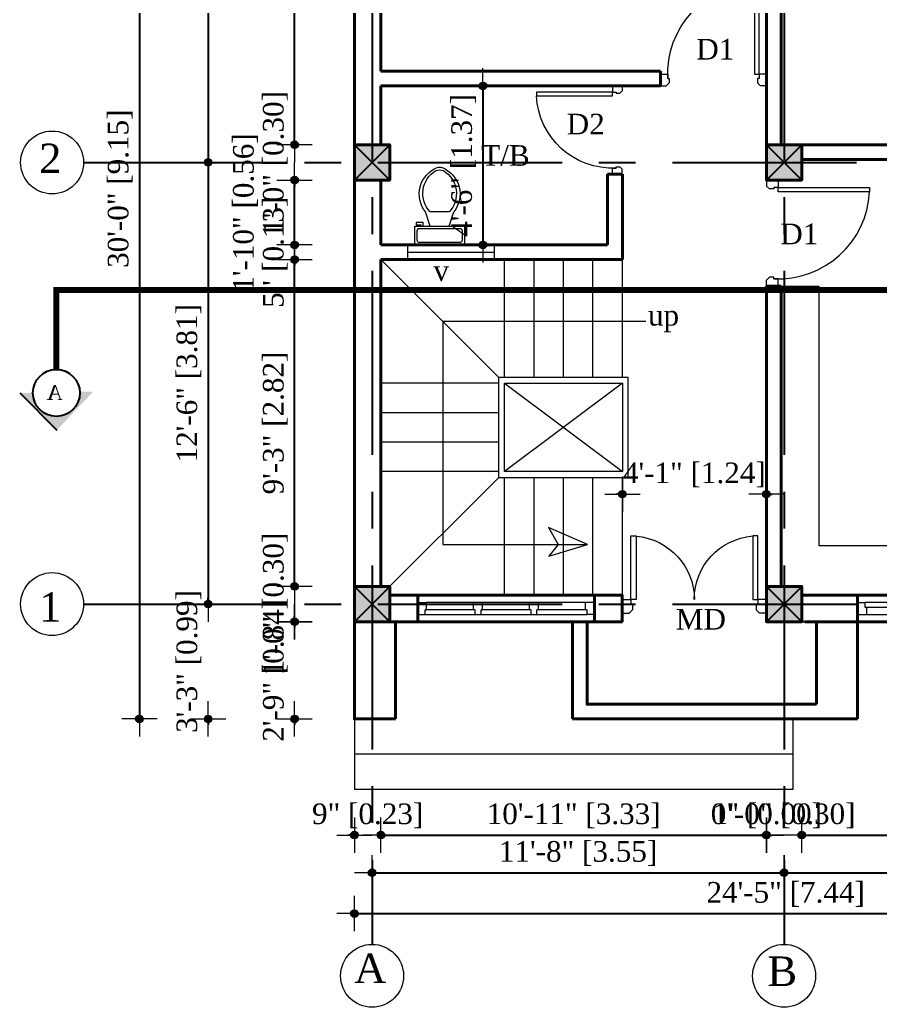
# Model space of a CAD drawing. Header units: feet. Extents: x 4160 to 31260, y -20219 to -1382.
# Drawn here: x 17735.5 to 18027.8, y -7163.8 to -6828.4 of the extents above; entities that cross this region are included whole.
import ezdxf

# ---------------------------------------------------------------- set-up
doc = ezdxf.new("R2010")
doc.units = ezdxf.units.FT
doc.header["$LTSCALE"] = 50
doc.header["$MEASUREMENT"] = 0
doc.header["$PDMODE"] = 34
for name, pattern in [('ACAD_ISO03W100', [30, 12, -18]), ('CENTER', [2, 1.25, -0.25, 0.25, -0.25]), ('HIDDEN', [0.375, 0.25, -0.125])]:
    doc.linetypes.add(name, pattern=pattern)
for name, color, linetype, lineweight in [('5Fixtures', 21, 'Continuous', 13), ('COLUMN', 145, 'Continuous', 40), ('DIMENISON', 152, 'Continuous', 9), ('DIMENSION', 142, 'Continuous', 13), ('DOOR & WIN', 11, 'Continuous', 25), ('DOOR PLAN', 241, 'Continuous', 13), ('HACTH', 8, 'Continuous', 13), ('stair', 140, 'Continuous', 18), ('Text1', 3, 'Continuous', 25), ('wall', 6, 'Continuous', 40), ('WINDOW FRAME PLAN', 102, 'Continuous', 15)]:
    doc.layers.add(name, color=color, linetype=linetype, lineweight=lineweight)
doc.layers.add('CL', color=253, linetype='CENTER')
doc.layers.add('Text', color=7, linetype='Continuous')
doc.styles.add('7 INCH', font='times.ttf', dxfattribs={"height": 7})
doc.styles.add('arial', font='times.ttf')
doc.dimstyles.new('7 INCH', dxfattribs={"dimscale": 0, "dimtxt": 7, "dimasz": 1, "dimexe": 2, "dimexo": 9, "dimgap": 2, "dimtad": 1, "dimdec": 0, "dimzin": 3, "dimdsep": 46, "dimlunit": 4, "dimtxsty": '7 INCH', "dimblk": 'DIM', "dimcen": 3, "dimdle": 3, "dimse1": 1, "dimse2": 1, "dimclrd": 256, "dimclre": 256, "dimclrt": 7, "dimadec": 1, "dimazin": 2, "dimtfac": 1, "dimtdec": 0, "dimtix": 1, "dimtofl": 0, "dimtmove": 2, "dimatfit": 3, "dimldrblk": 'DIM', "dimfxl": 2, "dimfrac": 2, "dimtolj": 2, "dimtzin": 0, "dimarcsym": 0})

# ---------------------------------------------------------------- blocks, each defined once
blk = doc.blocks.new('A$C151D7C43')
at = {"layer": 'HACTH', "ltscale": 0.1}
h = blk.add_hatch(color=256, dxfattribs=at)
h.dxf.hatch_style = 1
h.paths.add_polyline_path([(-12, 6), (-12, -6), (0, -6), (0, 6)])
at = {"layer": 'CL'}
for points in [[(0, 6), (-12, -6)], [(-12, 6), (0, -6)]]:
    blk.add_lwpolyline(points, dxfattribs=at)
at = {"layer": 'COLUMN'}
blk.add_lwpolyline([(-12, 6), (0, 6), (0, -6), (-12, -6)], close=True, dxfattribs=at)
blk = doc.blocks.new('3ls')
at = {"layer": 'DOOR PLAN'}
for p, q in [((-36, -2.5), (-34, -2.5)), ((-34, -2.5), (-33, -3.5)), ((-2, -2.5), (-3, -3.5)), ((0, -2.5), (-2, -2.5)), ((-36, -6.5), (-33.5, -6.5)), ((-33.5, -6.5), (-33.5, -5)), ((-33.5, -5), (-33, -5)), ((-33, -5), (-33, -3.5)), ((-3, -5), (-3, -3.5)), ((-2.5, -5), (-3, -5)), ((-2.5, -6.5), (-2.5, -5)), ((0, -6.5), (-2.5, -6.5))]:
    blk.add_line(p, q, dxfattribs=at)
blk.add_lwpolyline([(-2.5, -6.5), (-2.5, -37.5), (-4, -37.5), (-4, -6.5)], close=True, dxfattribs=at)
blk.add_arc((-2.5, -6.5), 31.04, 177.2298, 267.2298, dxfattribs=at)
blk = doc.blocks.new('w1')
at = {"layer": 'wall'}
for p, q in [((14233.75, -9321.44), (14233.75, -9330.44)), ((14233.75, -9321.44), (14233.75, -9330.44)), ((14293.75, -9321.44), (14293.75, -9330.44))]:
    blk.add_line(p, q, dxfattribs=at)
at = {"layer": 'WINDOW FRAME PLAN'}
for p, q in [((14233.75, -9323.94), (14236.75, -9323.94)), ((14290.75, -9323.94), (14236.75, -9323.94)), ((14236.75, -9326.44), (14236.75, -9323.94)), ((14252.75, -9326.44), (14252.75, -9323.94)), ((14255.75, -9326.44), (14255.75, -9323.94)), ((14271.75, -9326.44), (14271.75, -9323.94)), ((14274.75, -9326.44), (14274.75, -9323.94)), ((14293.75, -9323.94), (14290.75, -9323.94)), ((14290.75, -9326.44), (14290.75, -9323.94)), ((14236.25, -9327.94), (14236.25, -9326.44)), ((14236.25, -9326.44), (14236.75, -9326.44)), ((14253.25, -9326.44), (14236.25, -9326.44)), ((14253.25, -9327.94), (14253.25, -9326.44)), ((14255.25, -9327.94), (14255.25, -9326.44)), ((14255.25, -9326.44), (14255.75, -9326.44)), ((14272.25, -9326.44), (14255.25, -9326.44)), ((14272.25, -9326.44), (14271.75, -9326.44)), ((14272.25, -9327.94), (14272.25, -9326.44)), ((14290.75, -9326.44), (14274.25, -9326.44)), ((14274.25, -9327.94), (14274.25, -9326.44)), ((14291.25, -9326.44), (14290.75, -9326.44)), ((14291.25, -9327.94), (14291.25, -9326.44)), ((14233.75, -9327.94), (14236.25, -9327.94)), ((14236.25, -9327.94), (14291.25, -9327.94)), ((14293.75, -9327.94), (14291.25, -9327.94))]:
    blk.add_line(p, q, dxfattribs=at)
blk = doc.blocks.new('6H')
at = {"layer": 'wall'}
for p, q in [((0, -9), (0, 0)), ((-72, -9), (-72, 0)), ((-72, -9), (-72, 0))]:
    blk.add_line(p, q, dxfattribs=at)
at = {"layer": 'WINDOW FRAME PLAN'}
for p, q in [((-72, -2.5), (-69.5, -2.5)), ((-69.5, -2.5), (-2.5, -2.5)), ((-69.5, -2.5), (-69.5, -4)), ((-48.5, -2.5), (-48.5, -4)), ((-46.5, -2.5), (-46.5, -4)), ((-25.5, -2.5), (-25.5, -4)), ((-23.5, -2.5), (-23.5, -4)), ((0, -2.5), (-2.5, -2.5)), ((-2.5, -2.5), (-2.5, -4)), ((-72, -6.5), (-69, -6.5)), ((-69.5, -4), (-69, -4)), ((-48.5, -4), (-69.5, -4)), ((-69, -4), (-69, -6.5)), ((-3, -6.5), (-69, -6.5)), ((-49, -4), (-49, -6.5)), ((-46.5, -4), (-46, -4)), ((-25.5, -4), (-46.5, -4)), ((-46, -4), (-46, -6.5)), ((-26, -4), (-26, -6.5)), ((-25.5, -4), (-26, -4)), ((-3, -4), (-23.5, -4)), ((-23, -4), (-23, -6.5)), ((-3, -4), (-3, -6.5)), ((-2.5, -4), (-3, -4)), ((0, -6.5), (-3, -6.5))]:
    blk.add_line(p, q, dxfattribs=at)
blk = doc.blocks.new('COMMODE')
at = {"layer": '5Fixtures'}
for p, q in [((0, 0), (-16.8, 0)), ((-16.8, 0), (-16.8, -6.4)), ((0, -6.4), (0, 0)), ((-16, -1.6), (-16, -4.8)), ((-1.6, -0.8), (-15.2, -0.8)), ((-0.8, -4.8), (-0.8, -1.6)), ((-16.8, -6.4), (0, -6.4)), ((-15.2, -5.6), (-1.6, -5.6)), ((-14.8, -6.8), (-14.8, -6.4)), ((-14, -6.4), (-14, -7.6)), ((-11.6, -6.4), (-13.2, -11.2)), ((-5.2, -6.4), (-3.6, -11.2)), ((-16.4, -6.8), (-14.8, -6.8)), ((-16.4, -7.6), (-16.4, -6.8)), ((-14, -7.6), (-16.4, -7.6)), ((-5.2, -11.2), (-11.6, -11.2))]:
    blk.add_line(p, q, dxfattribs=at)
for centre, radius, start, end in [((-15.3, -1.5), 0.707, 81.8699, 188.1301), ((-1.5, -1.5), 0.707, 351.8699, 98.1301), ((-15.3, -4.9), 0.707, 171.8699, 278.1301), ((-1.5, -4.9), 0.707, 261.8699, 8.1301), ((-5.58, -17.26), 9.74, 141.4691, 247.9714), ((-5.04, -17.45), 9.06, 136.3677, 238.9468), ((-11.22, -17.26), 9.74, 292.0284, 38.5307), ((-11.76, -17.45), 9.06, 301.053, 43.6321), ((-8.4, -22.3), 3.2, 245.7318, 294.2682), ((-8.4, -23.2), 3.2, 254.8605, 285.1395)]:
    blk.add_arc(centre, radius, start, end, dxfattribs=at)
blk = doc.blocks.new('DIM')
at = {"layer": 'DIMENSION'}
h = blk.add_hatch(color=256, dxfattribs=at)
h.paths.add_polyline_path([(0, 1.28), (0, 0), (1.28, 0, 0.414214)])
h.paths.add_polyline_path([(1.28, 0), (0, 0), (0, -1.28, 0.414214)])
h.paths.add_polyline_path([(0, 0), (-1.28, 0, 0.414214), (0, -1.28)])
h.paths.add_polyline_path([(0, 1.28, 0.414214), (-1.28, 0), (0, 0)])
for p, q in [((0, 6), (0, -6)), ((-6, 0), (6, 0))]:
    blk.add_line(p, q, dxfattribs=at)
blk.add_circle((0, 0), 1.28, dxfattribs=at)
blk = doc.blocks.new('*D77')
at = {"layer": 'Defpoints', "color": 0, "ltscale": 0.1, "transparency": 16777216}
for p in [(17849.17, -7032.9), (17858.17, -7032.9), (17858.17, -7105.37)]:
    blk.add_point(p, dxfattribs=at)
at = {"layer": 'DIMENSION', "lineweight": -2, "ltscale": 0.1, "transparency": 16777216}
for p, q in [((17848.17, -7105.37), (17847.17, -7105.37)), ((17859.17, -7105.37), (17860.17, -7105.37))]:
    blk.add_line(p, q, dxfattribs=at)
blk.add_blockref('DIM', (17849.17, -7105.37), dxfattribs=at)
at = {"layer": 'DIMENSION', "lineweight": -2, "ltscale": 0.1, "transparency": 16777216, "rotation": 180}
blk.add_blockref('DIM', (17858.17, -7105.37), dxfattribs=at)
at = {"layer": 'DIMENSION', "color": 7, "ltscale": 0.1, "transparency": 16777216, "insert": (17853.67, -7098.84), "char_height": 7, "attachment_point": 5, "style": '7 INCH'}
blk.add_mtext('\\A2;9" [0.23]', dxfattribs=at)
blk = doc.blocks.new('*D78')
at = {"layer": 'Defpoints', "color": 0, "ltscale": 0.1, "transparency": 16777216}
for p in [(17858.17, -7032.9), (17989.11, -7032.9), (17989.11, -7105.37)]:
    blk.add_point(p, dxfattribs=at)
at = {"layer": 'DIMENSION', "lineweight": -2, "ltscale": 0.1, "transparency": 16777216}
blk.add_line((17859.17, -7105.37), (17988.11, -7105.37), dxfattribs=at)
at = {"layer": 'DIMENSION', "lineweight": -2, "ltscale": 0.1, "transparency": 16777216, "rotation": 180}
blk.add_blockref('DIM', (17858.17, -7105.37), dxfattribs=at)
at = {"layer": 'DIMENSION', "lineweight": -2, "ltscale": 0.1, "transparency": 16777216}
blk.add_blockref('DIM', (17989.11, -7105.37), dxfattribs=at)
at = {"layer": 'DIMENSION', "color": 7, "ltscale": 0.1, "transparency": 16777216, "insert": (17923.64, -7098.84), "char_height": 7, "attachment_point": 5, "style": '7 INCH'}
blk.add_mtext('\\A2;10\'-11" [3.33]', dxfattribs=at)
blk = doc.blocks.new('*D79')
at = {"layer": 'Defpoints', "color": 0, "ltscale": 0.1, "transparency": 16777216}
for p in [(17989.11, -7032.9), (17989.11, -7032.9), (17989.11, -7105.37)]:
    blk.add_point(p, dxfattribs=at)
at = {"layer": 'DIMENSION', "lineweight": -2, "ltscale": 0.1, "transparency": 16777216}
for p, q in [((17988.11, -7105.37), (17987.11, -7105.37)), ((17990.11, -7105.37), (17991.11, -7105.37))]:
    blk.add_line(p, q, dxfattribs=at)
blk.add_blockref('DIM', (17989.11, -7105.37), dxfattribs=at)
at = {"layer": 'DIMENSION', "lineweight": -2, "ltscale": 0.1, "transparency": 16777216, "rotation": 180}
blk.add_blockref('DIM', (17989.11, -7105.37), dxfattribs=at)
at = {"layer": 'DIMENSION', "color": 7, "ltscale": 0.1, "transparency": 16777216, "insert": (17989.11, -7098.84), "char_height": 7, "attachment_point": 5, "style": '7 INCH'}
blk.add_mtext('\\A2;0" [0.00]', dxfattribs=at)
blk = doc.blocks.new('*D80')
at = {"layer": 'Defpoints', "color": 0, "ltscale": 0.1, "transparency": 16777216}
for p in [(17989.11, -7032.9), (18001.11, -7032.9), (18001.11, -7105.37)]:
    blk.add_point(p, dxfattribs=at)
at = {"layer": 'DIMENSION', "lineweight": -2, "ltscale": 0.1, "transparency": 16777216}
for p, q in [((17988.11, -7105.37), (17987.11, -7105.37)), ((18002.11, -7105.37), (18003.11, -7105.37))]:
    blk.add_line(p, q, dxfattribs=at)
blk.add_blockref('DIM', (17989.11, -7105.37), dxfattribs=at)
at = {"layer": 'DIMENSION', "lineweight": -2, "ltscale": 0.1, "transparency": 16777216, "rotation": 180}
blk.add_blockref('DIM', (18001.11, -7105.37), dxfattribs=at)
at = {"layer": 'DIMENSION', "color": 7, "ltscale": 0.1, "transparency": 16777216, "insert": (17995.11, -7098.84), "char_height": 7, "attachment_point": 5, "style": '7 INCH'}
blk.add_mtext('\\A2;1\'-0" [0.30]', dxfattribs=at)
blk = doc.blocks.new('*D81')
at = {"layer": 'Defpoints', "color": 0, "ltscale": 0.1, "transparency": 16777216}
for p in [(18001.11, -7032.9), (18111.05, -7032.9), (18111.05, -7105.37)]:
    blk.add_point(p, dxfattribs=at)
at = {"layer": 'DIMENSION', "lineweight": -2, "ltscale": 0.1, "transparency": 16777216}
blk.add_line((18002.11, -7105.37), (18110.05, -7105.37), dxfattribs=at)
at = {"layer": 'DIMENSION', "lineweight": -2, "ltscale": 0.1, "transparency": 16777216, "rotation": 180}
blk.add_blockref('DIM', (18001.11, -7105.37), dxfattribs=at)
at = {"layer": 'DIMENSION', "lineweight": -2, "ltscale": 0.1, "transparency": 16777216}
blk.add_blockref('DIM', (18111.05, -7105.37), dxfattribs=at)
at = {"layer": 'DIMENSION', "color": 7, "ltscale": 0.1, "transparency": 16777216, "insert": (18056.08, -7098.84), "char_height": 7, "attachment_point": 5, "style": '7 INCH'}
blk.add_mtext('\\A2;9\'-2" [2.79]', dxfattribs=at)
blk = doc.blocks.new('*D84')
at = {"layer": 'Defpoints', "color": 0, "ltscale": 0.1, "transparency": 16777216}
for p in [(17855.17, -7032.9), (17995.11, -7032.9), (17995.11, -7118.14)]:
    blk.add_point(p, dxfattribs=at)
at = {"layer": 'DIMENSION', "lineweight": -2, "ltscale": 0.1, "transparency": 16777216}
blk.add_line((17856.17, -7118.14), (17994.11, -7118.14), dxfattribs=at)
at = {"layer": 'DIMENSION', "lineweight": -2, "ltscale": 0.1, "transparency": 16777216, "rotation": 180}
blk.add_blockref('DIM', (17855.17, -7118.14), dxfattribs=at)
at = {"layer": 'DIMENSION', "lineweight": -2, "ltscale": 0.1, "transparency": 16777216}
blk.add_blockref('DIM', (17995.11, -7118.14), dxfattribs=at)
at = {"layer": 'DIMENSION', "color": 7, "ltscale": 0.1, "transparency": 16777216, "insert": (17925.14, -7111.62), "char_height": 7, "attachment_point": 5, "style": '7 INCH'}
blk.add_mtext('\\A2;11\'-8" [3.55]', dxfattribs=at)
blk = doc.blocks.new('*D85')
at = {"layer": 'Defpoints', "color": 0, "ltscale": 0.1, "transparency": 16777216}
for p in [(17995.11, -7032.9), (18117.05, -7032.9), (18117.05, -7118.14)]:
    blk.add_point(p, dxfattribs=at)
at = {"layer": 'DIMENSION', "lineweight": -2, "ltscale": 0.1, "transparency": 16777216}
blk.add_line((17996.11, -7118.14), (18116.05, -7118.14), dxfattribs=at)
at = {"layer": 'DIMENSION', "lineweight": -2, "ltscale": 0.1, "transparency": 16777216, "rotation": 180}
blk.add_blockref('DIM', (17995.11, -7118.14), dxfattribs=at)
at = {"layer": 'DIMENSION', "lineweight": -2, "ltscale": 0.1, "transparency": 16777216}
blk.add_blockref('DIM', (18117.05, -7118.14), dxfattribs=at)
at = {"layer": 'DIMENSION', "color": 7, "ltscale": 0.1, "transparency": 16777216, "insert": (18056.08, -7111.62), "char_height": 7, "attachment_point": 5, "style": '7 INCH'}
blk.add_mtext('\\A2;10\'-2" [3.10]', dxfattribs=at)
blk = doc.blocks.new('*D65')
at = {"layer": 'Defpoints', "color": 0, "ltscale": 0.1, "transparency": 16777216}
for p in [(17849.17, -7032.9), (18142.12, -7032.9), (18142.12, -7132.04)]:
    blk.add_point(p, dxfattribs=at)
at = {"layer": 'DIMENSION', "lineweight": -2, "ltscale": 0.1, "transparency": 16777216}
blk.add_line((17850.17, -7132.04), (18141.12, -7132.04), dxfattribs=at)
at = {"layer": 'DIMENSION', "lineweight": -2, "ltscale": 0.1, "transparency": 16777216, "rotation": 180}
blk.add_blockref('DIM', (17849.17, -7132.04), dxfattribs=at)
at = {"layer": 'DIMENSION', "lineweight": -2, "ltscale": 0.1, "transparency": 16777216}
blk.add_blockref('DIM', (18142.12, -7132.04), dxfattribs=at)
at = {"layer": 'DIMENSION', "color": 7, "ltscale": 0.1, "transparency": 16777216, "insert": (17995.64, -7125.51), "char_height": 7, "attachment_point": 5, "style": '7 INCH'}
blk.add_mtext('\\A2;24\'-5" [7.44]', dxfattribs=at)
blk = doc.blocks.new('*D86')
at = {"layer": 'Defpoints', "color": 0, "ltscale": 0.1, "transparency": 16777216}
for p in [(17828.86, -7032.9), (17849.17, -7032.9), (17849.17, -7065.9)]:
    blk.add_point(p, dxfattribs=at)
at = {"layer": 'DIMENSION', "lineweight": -2, "ltscale": 0.1, "transparency": 16777216}
for p, q in [((17828.86, -7031.9), (17828.86, -7030.9)), ((17828.86, -7066.9), (17828.86, -7067.9))]:
    blk.add_line(p, q, dxfattribs=at)
for p, rotation in [((17828.86, -7032.9), 270), ((17828.86, -7065.9), 90)]:
    blk.add_blockref('DIM', p, dxfattribs=dict(at, rotation=rotation))
at = {"layer": 'DIMENSION', "color": 7, "ltscale": 0.1, "transparency": 16777216, "insert": (17822.33, -7049.4), "char_height": 7, "attachment_point": 5, "rotation": 90, "style": '7 INCH'}
blk.add_mtext('\\A2;2\'-9" [0.84]', dxfattribs=at)
blk = doc.blocks.new('*D66')
at = {"layer": 'Defpoints', "color": 0, "ltscale": 0.1, "transparency": 16777216}
for p in [(17828.86, -7020.9), (17849.17, -7020.9), (17849.17, -7032.9)]:
    blk.add_point(p, dxfattribs=at)
at = {"layer": 'DIMENSION', "lineweight": -2, "ltscale": 0.1, "transparency": 16777216}
for p, q in [((17828.86, -7019.9), (17828.86, -7018.9)), ((17828.86, -7033.9), (17828.86, -7034.9))]:
    blk.add_line(p, q, dxfattribs=at)
for p, rotation in [((17828.86, -7020.9), 270), ((17828.86, -7032.9), 90)]:
    blk.add_blockref('DIM', p, dxfattribs=dict(at, rotation=rotation))
at = {"layer": 'DIMENSION', "color": 7, "ltscale": 0.1, "transparency": 16777216, "insert": (17822.33, -7026.9), "char_height": 7, "attachment_point": 5, "rotation": 90, "style": '7 INCH'}
blk.add_mtext('\\A2;1\'-0" [0.30]', dxfattribs=at)
blk = doc.blocks.new('*D67')
at = {"layer": 'Defpoints', "color": 0, "ltscale": 0.1, "transparency": 16777216}
for p in [(17828.86, -6909.9), (17858.17, -6909.9), (17849.17, -7020.9)]:
    blk.add_point(p, dxfattribs=at)
at = {"layer": 'DIMENSION', "lineweight": -2, "ltscale": 0.1, "transparency": 16777216}
blk.add_line((17828.86, -7019.9), (17828.86, -6910.9), dxfattribs=at)
for p, rotation in [((17828.86, -6909.9), 90), ((17828.86, -7020.9), 270)]:
    blk.add_blockref('DIM', p, dxfattribs=dict(at, rotation=rotation))
at = {"layer": 'DIMENSION', "color": 7, "ltscale": 0.1, "transparency": 16777216, "insert": (17822.33, -6965.4), "char_height": 7, "attachment_point": 5, "rotation": 90, "style": '7 INCH'}
blk.add_mtext('\\A2;9\'-3" [2.82]', dxfattribs=at)
blk = doc.blocks.new('*D68')
at = {"layer": 'Defpoints', "color": 0, "ltscale": 0.1, "transparency": 16777216}
for p in [(17828.86, -6904.9), (17858.17, -6904.9), (17858.17, -6909.9)]:
    blk.add_point(p, dxfattribs=at)
at = {"layer": 'DIMENSION', "lineweight": -2, "ltscale": 0.1, "transparency": 16777216}
for p, q in [((17828.86, -6903.9), (17828.86, -6902.9)), ((17828.86, -6910.9), (17828.86, -6911.9))]:
    blk.add_line(p, q, dxfattribs=at)
for p, rotation in [((17828.86, -6904.9), 270), ((17828.86, -6909.9), 90)]:
    blk.add_blockref('DIM', p, dxfattribs=dict(at, rotation=rotation))
at = {"layer": 'DIMENSION', "color": 7, "ltscale": 0.1, "transparency": 16777216, "insert": (17822.33, -6907.4), "char_height": 7, "attachment_point": 5, "rotation": 90, "style": '7 INCH'}
blk.add_mtext('\\A2;5" [0.13]', dxfattribs=at)
blk = doc.blocks.new('*D69')
at = {"layer": 'Defpoints', "color": 0, "ltscale": 0.1, "transparency": 16777216}
for p in [(17828.86, -6882.9), (17849.17, -6882.9), (17858.17, -6904.9)]:
    blk.add_point(p, dxfattribs=at)
at = {"layer": 'DIMENSION', "lineweight": -2, "ltscale": 0.1, "transparency": 16777216}
blk.add_line((17828.86, -6903.9), (17828.86, -6883.9), dxfattribs=at)
for p, rotation in [((17828.86, -6882.9), 90), ((17828.86, -6904.9), 270)]:
    blk.add_blockref('DIM', p, dxfattribs=dict(at, rotation=rotation))
at = {"layer": 'DIMENSION', "color": 7, "ltscale": 0.1, "transparency": 16777216, "insert": (17812.17, -6893.9), "char_height": 7, "attachment_point": 5, "rotation": 90, "style": '7 INCH'}
blk.add_mtext('\\A2;1\'-10" [0.56]', dxfattribs=at)
blk = doc.blocks.new('*D70')
at = {"layer": 'Defpoints', "color": 0, "ltscale": 0.1, "transparency": 16777216}
for p in [(17828.86, -6870.9), (17849.17, -6870.9), (17849.17, -6882.9)]:
    blk.add_point(p, dxfattribs=at)
at = {"layer": 'DIMENSION', "lineweight": -2, "ltscale": 0.1, "transparency": 16777216}
for p, q in [((17828.86, -6869.9), (17828.86, -6868.9)), ((17828.86, -6883.9), (17828.86, -6884.9))]:
    blk.add_line(p, q, dxfattribs=at)
for p, rotation in [((17828.86, -6870.9), 270), ((17828.86, -6882.9), 90)]:
    blk.add_blockref('DIM', p, dxfattribs=dict(at, rotation=rotation))
at = {"layer": 'DIMENSION', "color": 7, "ltscale": 0.1, "transparency": 16777216, "insert": (17822.33, -6876.9), "char_height": 7, "attachment_point": 5, "rotation": 90, "style": '7 INCH'}
blk.add_mtext('\\A2;1\'-0" [0.30]', dxfattribs=at)
blk = doc.blocks.new('*D71')
at = {"layer": 'Defpoints', "color": 0, "ltscale": 0.1, "transparency": 16777216}
for p in [(17828.86, -6717.73), (17849.17, -6717.73), (17849.17, -6870.9)]:
    blk.add_point(p, dxfattribs=at)
at = {"layer": 'DIMENSION', "lineweight": -2, "ltscale": 0.1, "transparency": 16777216}
blk.add_line((17828.86, -6869.9), (17828.86, -6718.73), dxfattribs=at)
for p, rotation in [((17828.86, -6717.73), 90), ((17828.86, -6870.9), 270)]:
    blk.add_blockref('DIM', p, dxfattribs=dict(at, rotation=rotation))
at = {"layer": 'DIMENSION', "color": 7, "ltscale": 0.1, "transparency": 16777216, "insert": (17822.33, -6794.31), "char_height": 7, "attachment_point": 5, "rotation": 90, "style": '7 INCH'}
blk.add_mtext('\\A2;12\'-9" [3.89]', dxfattribs=at)
blk = doc.blocks.new('*D73')
at = {"layer": 'Defpoints', "color": 0, "ltscale": 0.1, "transparency": 16777216}
for p in [(17858.17, -6850.9), (17858.17, -6904.9), (17892.82, -6904.9)]:
    blk.add_point(p, dxfattribs=at)
at = {"layer": 'DIMENSION', "lineweight": -2, "ltscale": 0.1, "transparency": 16777216}
blk.add_line((17892.82, -6851.9), (17892.82, -6903.9), dxfattribs=at)
for p, rotation in [((17892.82, -6850.9), 90), ((17892.82, -6904.9), 270)]:
    blk.add_blockref('DIM', p, dxfattribs=dict(at, rotation=rotation))
at = {"layer": 'DIMENSION', "color": 7, "ltscale": 0.1, "transparency": 16777216, "insert": (17886.29, -6877.9), "char_height": 7, "attachment_point": 5, "rotation": 90, "style": '7 INCH'}
blk.add_mtext('\\A2;4\'-6" [1.37]', dxfattribs=at)
blk = doc.blocks.new('*D74')
at = {"layer": 'Defpoints', "color": 0, "ltscale": 0.1, "transparency": 16777216}
for p in [(17855.17, -6711.73), (17799.5, -6876.9), (17855.17, -6876.9)]:
    blk.add_point(p, dxfattribs=at)
at = {"layer": 'DIMENSION', "lineweight": -2, "ltscale": 0.1, "transparency": 16777216}
blk.add_line((17799.5, -6712.73), (17799.5, -6875.9), dxfattribs=at)
for p, rotation in [((17799.5, -6711.73), 90), ((17799.5, -6876.9), 270)]:
    blk.add_blockref('DIM', p, dxfattribs=dict(at, rotation=rotation))
at = {"layer": 'DIMENSION', "color": 7, "ltscale": 0.1, "transparency": 16777216, "insert": (17792.97, -6794.31), "char_height": 7, "attachment_point": 5, "rotation": 90, "style": '7 INCH'}
blk.add_mtext('\\A2;13\'-9" [4.20]', dxfattribs=at)
blk = doc.blocks.new('*D75')
at = {"layer": 'Defpoints', "color": 0, "ltscale": 0.1, "transparency": 16777216}
for p in [(17855.17, -6876.9), (17799.5, -7026.9), (17849.17, -7026.9)]:
    blk.add_point(p, dxfattribs=at)
at = {"layer": 'DIMENSION', "lineweight": -2, "ltscale": 0.1, "transparency": 16777216}
blk.add_line((17799.5, -6877.9), (17799.5, -7025.9), dxfattribs=at)
for p, rotation in [((17799.5, -6876.9), 90), ((17799.5, -7026.9), 270)]:
    blk.add_blockref('DIM', p, dxfattribs=dict(at, rotation=rotation))
at = {"layer": 'DIMENSION', "color": 7, "ltscale": 0.1, "transparency": 16777216, "insert": (17792.97, -6951.9), "char_height": 7, "attachment_point": 5, "rotation": 90, "style": '7 INCH'}
blk.add_mtext('\\A2;12\'-6" [3.81]', dxfattribs=at)
blk = doc.blocks.new('*D76')
at = {"layer": 'Defpoints', "color": 0, "ltscale": 0.1, "transparency": 16777216}
for p in [(17849.17, -7026.9), (17799.5, -7065.9), (17849.17, -7065.9)]:
    blk.add_point(p, dxfattribs=at)
at = {"layer": 'DIMENSION', "lineweight": -2, "ltscale": 0.1, "transparency": 16777216}
for p, q in [((17799.5, -7025.9), (17799.5, -7024.9)), ((17799.5, -7066.9), (17799.5, -7067.9))]:
    blk.add_line(p, q, dxfattribs=at)
for p, rotation in [((17799.5, -7026.9), 270), ((17799.5, -7065.9), 90)]:
    blk.add_blockref('DIM', p, dxfattribs=dict(at, rotation=rotation))
at = {"layer": 'DIMENSION', "color": 7, "ltscale": 0.1, "transparency": 16777216, "insert": (17792.97, -7046.4), "char_height": 7, "attachment_point": 5, "rotation": 90, "style": '7 INCH'}
blk.add_mtext('\\A2;3\'-3" [0.99]', dxfattribs=at)
blk = doc.blocks.new('*D63')
at = {"layer": 'Defpoints', "color": 0, "ltscale": 0.1, "transparency": 16777216}
for p in [(17849.17, -6705.73), (17776.16, -7065.9), (17849.17, -7065.9)]:
    blk.add_point(p, dxfattribs=at)
at = {"layer": 'DIMENSION', "lineweight": -2, "ltscale": 0.1, "transparency": 16777216}
blk.add_line((17776.16, -6706.73), (17776.16, -7064.9), dxfattribs=at)
for p, rotation in [((17776.16, -6705.73), 90), ((17776.16, -7065.9), 270)]:
    blk.add_blockref('DIM', p, dxfattribs=dict(at, rotation=rotation))
at = {"layer": 'DIMENSION', "color": 7, "ltscale": 0.1, "transparency": 16777216, "insert": (17769.63, -6885.81), "char_height": 7, "attachment_point": 5, "rotation": 90, "style": '7 INCH'}
blk.add_mtext('\\A2;30\'-0" [9.15]', dxfattribs=at)
blk = doc.blocks.new('*D102')
at = {"layer": 'Defpoints', "color": 0, "ltscale": 0.1, "transparency": 16777216}
for p in [(17940.17, -6909.9), (17989.11, -6918.9), (17989.11, -6989.57)]:
    blk.add_point(p, dxfattribs=at)
at = {"layer": 'DIMENSION', "lineweight": -2, "ltscale": 0.1, "transparency": 16777216}
for p, q in [((17939.17, -6989.57), (17938.17, -6989.57)), ((17990.11, -6989.57), (17991.11, -6989.57))]:
    blk.add_line(p, q, dxfattribs=at)
blk.add_blockref('DIM', (17940.17, -6989.57), dxfattribs=at)
at = {"layer": 'DIMENSION', "lineweight": -2, "ltscale": 0.1, "transparency": 16777216, "rotation": 180}
blk.add_blockref('DIM', (17989.11, -6989.57), dxfattribs=at)
at = {"layer": 'DIMENSION', "color": 7, "ltscale": 0.1, "transparency": 16777216, "insert": (17964.64, -6983.04), "char_height": 7, "attachment_point": 5, "style": '7 INCH'}
blk.add_mtext('\\A2;4\'-1" [1.24]', dxfattribs=at)
blk = doc.blocks.new('A$C27A24D70')
at = {"layer": 'DOOR PLAN'}
for p, q in [((-11.24, 23.49), (-11.24, 20.63)), ((-6.67, 23.49), (-6.67, 21.21)), ((-11.24, 20.63), (-9.53, 20.63)), ((-9.53, 20.63), (-9.53, 20.06)), ((-9.53, 20.06), (-7.81, 20.06)), ((-6.67, 21.21), (-7.81, 20.06)), ((-11.24, -24.51), (-11.24, -21.65)), ((-11.24, -21.65), (-9.53, -21.65)), ((-9.53, -21.08), (-7.81, -21.08)), ((-9.53, -21.65), (-9.53, -21.08)), ((-6.67, -22.22), (-7.81, -21.08)), ((-6.67, -24.51), (-6.67, -22.22))]:
    blk.add_line(p, q, dxfattribs=at)
for points in [[(-11.24, 20.63), (-32.38, 20.63), (-32.38, 18.92), (-11.24, 18.92)], [(-11.24, -21.65), (-32.38, -21.65), (-32.38, -19.94), (-11.24, -19.94)]]:
    blk.add_lwpolyline(points, close=True, dxfattribs=at)
for centre, radius, start, end in [((-11.24, 20.63), 21.14, 184.6355, 270), ((-11.24, -21.65), 21.21, 90, 175.3645)]:
    blk.add_arc(centre, radius, start, end, dxfattribs=at)
at = {"layer": 'wall'}
for p, q in [((-12.81, 23.49), (-3.81, 23.49)), ((-12.81, -24.51), (-3.81, -24.51))]:
    blk.add_line(p, q, dxfattribs=at)

msp = doc.modelspace()

# ---------------------------------------------------------------- hatches: boundary and pattern name
at = {"layer": 'DOOR & WIN', "linetype": 'ACAD_ISO03W100', "ltscale": 0.3}
msp.add_hatch(color=256, dxfattribs=at).paths.add_polyline_path([(17760.38, -6954.8), (17755.91, -6954.8, -0.428023), (17747.95, -6963.15, -0.414214), (17739.98, -6955.18), (17735.52, -6955.18), (17748.14, -6967.8)])

# ---------------------------------------------------------------- linework, layer by layer
msp.add_line((18002.17, -7032.9), (17989.11, -7032.9))
at = {"layer": 'CL'}
for p, q in [((17855.17, -6613.74), (17855.17, -7142.47)), ((17995.11, -6613.74), (17995.11, -7142.47)), ((17757.18, -6876.9), (18215.04, -6876.9)), ((17757.18, -7026.9), (18215.04, -7026.9))]:
    msp.add_line(p, q, dxfattribs=at)
at = {"layer": 'DIMENISON'}
for centre in [(17746.5, -6876.9), (17746.5, -7026.9), (17855.17, -7153.15), (17995.11, -7153.15)]:
    msp.add_circle(centre, 10.68, dxfattribs=at)
at = {"layer": 'DIMENSION', "ltscale": 0.1}
for p, q in [((17896.67, -6904.9), (17896.67, -6909.9)), ((17867.18, -6907.4), (17896.67, -6907.4)), ((17928.19, -7065.9), (18006.08, -7065.9))]:
    msp.add_line(p, q, dxfattribs=at)
for points in [[(17867.18, -6904.9), (17867.18, -6909.9)], [(17994.11, -6918.9), (18006.94, -6918.9), (18006.94, -7006.95), (18133.12, -7006.95)]]:
    msp.add_lwpolyline(points, dxfattribs=at)
at = {"layer": 'DIMENSION', "ltscale": 2}
msp.add_lwpolyline([(17948.1, -6930.9), (17879.17, -6930.9), (17879.17, -7006.63), (17928.37, -7006.63), (17915.05, -7000.9), (17918.41, -7006.63), (17915.15, -7010.67), (17928.37, -7006.63)], dxfattribs=at)
at = {"layer": 'DOOR & WIN', "linetype": 'ACAD_ISO03W100', "ltscale": 0.3}
msp.add_line((17735.52, -6955.18), (17748.14, -6967.8), dxfattribs=at)
at = {"layer": 'DOOR & WIN', "linetype": 'HIDDEN', "ltscale": 0.01, "const_width": 2}
msp.add_lwpolyline([(18230.48, -6942.76), (18230.48, -6920.22), (17747.95, -6920.22), (17747.95, -6947.21)], dxfattribs=at)
at = {"layer": 'DOOR & WIN', "ltscale": 0.3}
msp.add_circle((17747.95, -6955.18), 7.97, dxfattribs=at)
at = {"layer": 'stair'}
for p, q in [((17898.17, -6983.9), (17898.17, -6949.9)), ((17898.17, -6981.9), (17858.17, -6981.9)), ((17940.17, -6981.9), (17900.17, -6981.9)), ((17998.11, -7077.9), (17849.17, -7077.9)), ((17998.11, -7089.9), (17849.17, -7089.9))]:
    msp.add_line(p, q, dxfattribs=at)
for points in [[(17898.17, -6949.9), (17858.17, -6909.9)], [(17900.17, -6949.9), (17900.17, -6909.9)], [(17910.17, -6949.9), (17910.17, -6909.9)], [(17920.17, -6949.9), (17920.17, -6909.9)], [(17930.17, -6949.9), (17930.17, -6909.9)], [(17940.17, -6949.9), (17940.17, -6909.9)], [(17898.17, -6951.9), (17858.17, -6951.9)], [(17898.17, -6983.9), (17942.17, -6983.9), (17942.17, -6949.9), (17898.17, -6949.9)], [(17900.17, -6951.9), (17940.17, -6981.9)], [(17940.17, -6951.9), (17900.17, -6981.9), (17900.17, -6951.9), (17940.17, -6951.9), (17940.17, -6981.9)], [(17898.17, -6961.9), (17858.17, -6961.9)], [(17898.17, -6971.9), (17858.17, -6971.9)], [(17898.17, -6981.9), (17858.17, -6981.9)], [(17898.17, -6983.9), (17858.17, -7023.9)], [(17900.17, -7023.9), (17900.17, -6983.9)], [(17910.17, -7023.9), (17910.17, -6983.9)], [(17920.17, -7023.9), (17920.17, -6983.9)], [(17930.17, -7023.9), (17930.17, -6983.9)], [(17940.17, -7023.9), (17940.17, -6983.9)], [(17849.17, -7065.9), (17849.17, -7089.9)], [(17998.11, -7065.9), (17998.11, -7089.9)]]:
    msp.add_lwpolyline(points, dxfattribs=at)
at = {"layer": 'wall'}
for p, q in [((17849.17, -7032.9), (17849.17, -6705.73)), ((17858.17, -6845.9), (17858.17, -6714.73)), ((17989.11, -6870.9), (17989.11, -6717.73)), ((17994.11, -6870.9), (17994.11, -6717.73)), ((17953.11, -6845.9), (17858.17, -6845.9)), ((17953.11, -6850.9), (17953.11, -6845.9)), ((17858.17, -6870.9), (17858.17, -6850.9)), ((17935.17, -6850.9), (17858.17, -6850.9)), ((17940.17, -6850.9), (17935.17, -6850.9)), ((17953.11, -6850.9), (17940.17, -6850.9)), ((18075.05, -6870.9), (17989.11, -6870.9)), ((17935.17, -6904.9), (17935.17, -6880.9)), ((17940.17, -6904.9), (17940.17, -6880.9)), ((17858.17, -6904.9), (17858.17, -6882.9)), ((17935.17, -6904.9), (17858.17, -6904.9)), ((17940.17, -6909.9), (17940.17, -6904.9)), ((17858.17, -7020.9), (17858.17, -6909.9)), ((17940.17, -6909.9), (17858.17, -6909.9)), ((17989.11, -7020.9), (17989.11, -6918.9)), ((17994.11, -7020.9), (17994.11, -6918.9)), ((17940.17, -7023.9), (17861.17, -7023.9)), ((17989.11, -7032.9), (17989.11, -7023.9)), ((18111.05, -7023.9), (18001.11, -7023.9)), ((17940.17, -7032.9), (17849.17, -7032.9)), ((18111.05, -7032.9), (18002.17, -7032.9)), ((18020.08, -7065.9), (18020.08, -7032.9)), ((17863.17, -7065.9), (17858.17, -7065.9)), ((18020.08, -7065.9), (17923.19, -7065.9)), ((17989.11, -7065.9), (17998.11, -7065.9))]:
    msp.add_line(p, q, dxfattribs=at)
at = {"layer": 'wall', "ltscale": 0.1}
for p, q in [((17940.17, -6880.9), (17935.17, -6880.9)), ((17994.11, -6918.9), (17989.11, -6918.9))]:
    msp.add_line(p, q, dxfattribs=at)
at = {"layer": 'wall'}
for points in [[(18075.05, -6875.9), (18001.11, -6875.9)], [(17858.17, -7065.9), (17849.17, -7065.9), (17849.17, -7032.9)], [(17863.17, -7065.9), (17863.17, -7032.9)], [(17923.19, -7032.9), (17923.19, -7065.9)], [(17928.19, -7032.9), (17928.19, -7060.9), (18006.08, -7060.9)], [(18006.08, -7032.9), (18006.08, -7060.9)], [(18020.08, -7032.9), (18020.08, -7065.9)]]:
    msp.add_lwpolyline(points, dxfattribs=at)

# ---------------------------------------------------------------- block references
at = {"xscale": -1.019665510205604, "yscale": 1.019665510205604, "zscale": 1.019665510205604, "rotation": 90}
msp.add_blockref('A$C27A24D70', (17964.12, -7036.79), dxfattribs=at)
at = {"layer": 'DIMENSION', "ltscale": 2, "xscale": -1, "rotation": 180}
msp.add_blockref('COMMODE', (17886.52, -6904.9), dxfattribs=at)
at = {"layer": 'DIMENSION', "ltscale": 2, "xscale": -1}
msp.add_blockref('6H', (18020.08, -7023.9), dxfattribs=at)
at = {"layer": 'wall', "ltscale": 2, "xscale": -1, "rotation": 180}
msp.add_blockref('3ls', (17989.11, -6853.4), dxfattribs=at)
at = {"layer": 'wall', "ltscale": 2, "xscale": -0.8333333333333334, "yscale": 0.8333333333333334, "zscale": 0.8333333333333334, "rotation": 270}
msp.add_blockref('3ls', (17942.25, -6850.9), dxfattribs=at)
at = {"layer": 'wall', "ltscale": 0.1}
for p in [(17861.17, -6876.9), (18001.11, -6876.9), (17861.17, -7026.9), (18001.11, -7026.9)]:
    msp.add_blockref('A$C151D7C43', p, dxfattribs=at)
at = {"layer": 'wall', "ltscale": 2, "rotation": 90.00000000000001}
msp.add_blockref('3ls', (17986.61, -6882.9), dxfattribs=at)
at = {"layer": 'wall'}
msp.add_blockref('w1', (3636.92, 2297.54), dxfattribs=at)

# ---------------------------------------------------------------- texts
at = {"layer": 'DOOR & WIN', "linetype": 'ACAD_ISO03W100', "ltscale": 0.3, "style": '7 INCH', "text_generation_flag": 2}
msp.add_text('A', height=5, dxfattribs=at).set_placement((17750.1, -6957.55))
at = {"layer": 'Text', "ltscale": 2, "style": '7 INCH'}
for s, p in [('D1', (17965.28, -6841.94)), ('D2', (17921.27, -6867.36)), ('T/B', (17892.25, -6878.03)), ('D1', (17993.82, -6904.68)), ('MD', (17958.33, -7035.55))]:
    msp.add_text(s, height=7, dxfattribs=at).set_placement(p)
at = {"layer": 'Text', "style": '7 INCH'}
for s, p in [('v', (17876, -6917.12)), ('up', (17948.88, -6932.29))]:
    msp.add_text(s, height=7, dxfattribs=at).set_placement(p)
at = {"layer": 'Text1', "lineweight": 30, "char_height": 10, "width": 17.5966, "attachment_point": 2, "style": 'arial'}
for s, insert in [('2', (17745.89, -6870.51)), ('1', (17745.89, -7022.86)), ('A', (17854.55, -7145.61)), ('B', (17994.5, -7146.58))]:
    msp.add_mtext(s, dxfattribs=dict(at, insert=insert))

# ---------------------------------------------------------------- dimensions: what is measured, and where the dimension line sits
at = {"layer": 'DIMENSION', "ltscale": 0.1}
for base, p1, p2, picture, middle in [((17776.16, -7065.9), (17849.17, -6705.73), (17849.17, -7065.9), '*D63', (17769.63, -6885.81)), ((17799.5, -6876.9), (17855.17, -6711.73), (17855.17, -6876.9), '*D74', (17792.97, -6794.31)), ((17828.86, -6717.73), (17849.17, -6870.9), (17849.17, -6717.73), '*D71', (17822.33, -6794.31)), ((17892.82, -6904.9), (17858.17, -6850.9), (17858.17, -6904.9), '*D73', (17886.29, -6877.9)), ((17828.86, -6870.9), (17849.17, -6882.9), (17849.17, -6870.9), '*D70', (17822.33, -6876.9)), ((17799.5, -7026.9), (17855.17, -6876.9), (17849.17, -7026.9), '*D75', (17792.97, -6951.9)), ((17828.86, -6904.9), (17858.17, -6909.9), (17858.17, -6904.9), '*D68', (17822.33, -6907.4)), ((17828.86, -6909.9), (17849.17, -7020.9), (17858.17, -6909.9), '*D67', (17822.33, -6965.4)), ((17828.86, -7020.9), (17849.17, -7032.9), (17849.17, -7020.9), '*D66', (17822.33, -7026.9)), ((17799.5, -7065.9), (17849.17, -7026.9), (17849.17, -7065.9), '*D76', (17792.97, -7046.4)), ((17828.86, -7032.9), (17849.17, -7065.9), (17849.17, -7032.9), '*D86', (17822.33, -7049.4))]:
    dim = msp.add_linear_dim(base=base, p1=p1, p2=p2, angle=90, dimstyle='7 INCH', override={"dimscale": 1}, dxfattribs=at)
    dim.commit()
    dim.dimension.update_dxf_attribs({"geometry": picture, "text_midpoint": middle})
dim = msp.add_linear_dim(base=(17828.86, -6882.9), p1=(17858.17, -6904.9), p2=(17849.17, -6882.9), angle=90, dimstyle='7 INCH', override={"dimscale": 1}, dxfattribs=at)
dim.commit()
dim.dimension.update_dxf_attribs({"geometry": '*D69', "text_midpoint": (17812.17, -6893.9), "dimtype": 160})
for base, p1, p2, picture, middle in [((17989.11, -6989.57), (17940.17, -6909.9), (17989.11, -6918.9), '*D102', (17964.64, -6983.04)), ((17858.17, -7105.37), (17849.17, -7032.9), (17858.17, -7032.9), '*D77', (17853.67, -7098.84)), ((18142.12, -7132.04), (17849.17, -7032.9), (18142.12, -7032.9), '*D65', (17995.64, -7125.51)), ((17995.11, -7118.14), (17855.17, -7032.9), (17995.11, -7032.9), '*D84', (17925.14, -7111.62)), ((17989.11, -7105.37), (17858.17, -7032.9), (17989.11, -7032.9), '*D78', (17923.64, -7098.84)), ((17989.10990544, -7105.37088956), (17989.10990544, -7032.90120629), (17989.10990544, -7032.90120629), '*D79', (17989.10990544, -7098.84385279)), ((18001.11, -7105.37), (17989.11, -7032.9), (18001.11, -7032.9), '*D80', (17995.11, -7098.84)), ((18117.05, -7118.14), (17995.11, -7032.9), (18117.05, -7032.9), '*D85', (18056.08, -7111.62)), ((18111.05, -7105.37), (18001.11, -7032.9), (18111.05, -7032.9), '*D81', (18056.08, -7098.84))]:
    dim = msp.add_linear_dim(base=base, p1=p1, p2=p2, dimstyle='7 INCH', override={"dimscale": 1}, dxfattribs=at)
    dim.commit()
    dim.dimension.update_dxf_attribs({"geometry": picture, "text_midpoint": middle})

doc.saveas('drawing.dxf')
